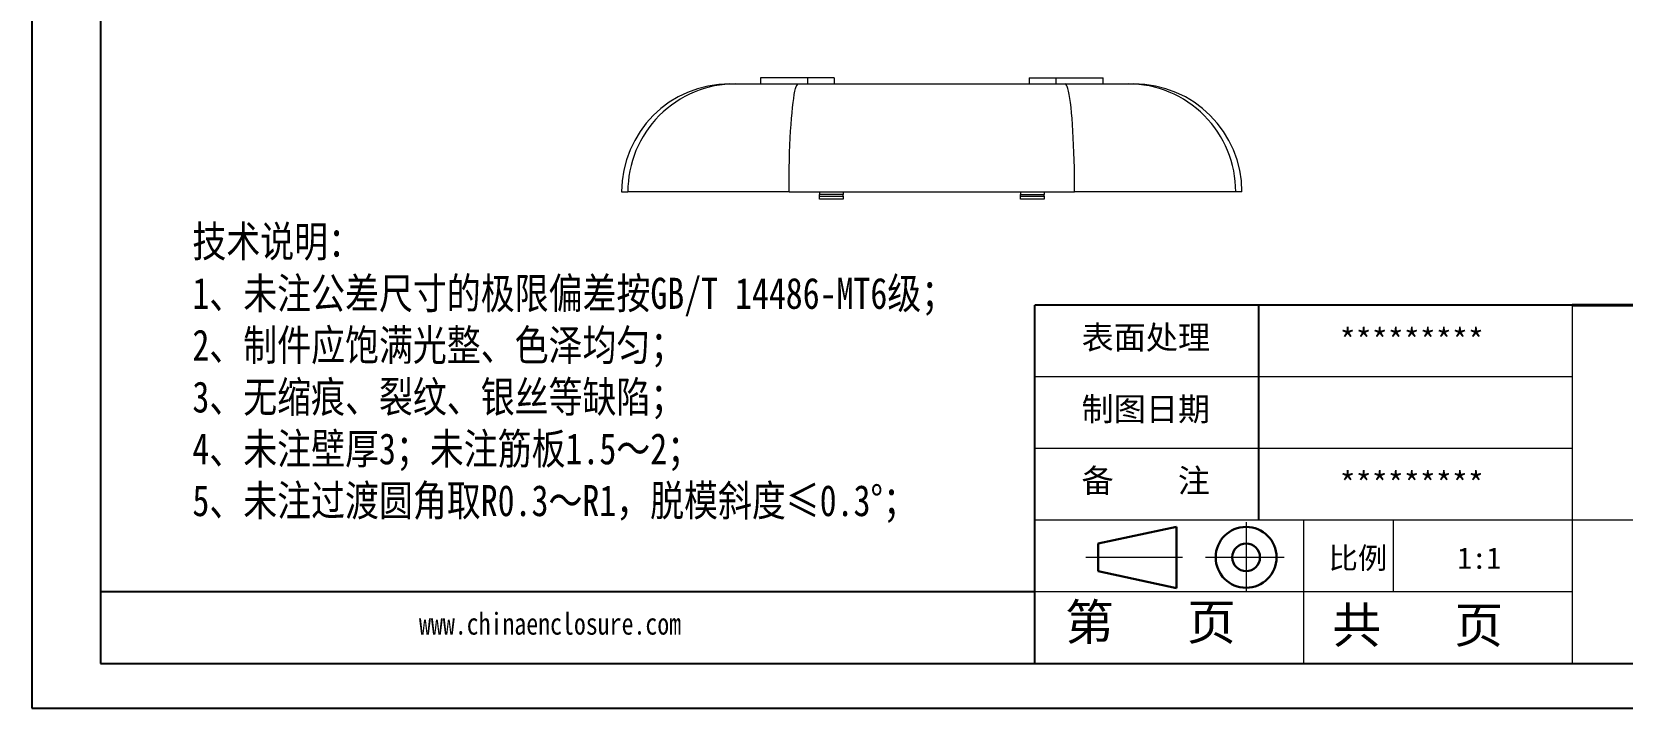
# Model space of a CAD drawing. Header units: inches. Extents: x 510 to 1495, y 1000 to 1318.
# Drawn here: x 510 to 779.2, y 1000.1 to 1114.6 of the extents above; entities that cross this region are included whole.
import ezdxf

# ---------------------------------------------------------------- set-up
doc = ezdxf.new("R2010")
doc.units = ezdxf.units.IN
doc.linetypes.add('CENTER2', pattern=[28.575, 19.05, -3.175, 3.175, -3.175])
doc.layers.add('文字', color=81, linetype='Continuous')
for name, color, linetype, lineweight in [('粗实线', 7, 'Continuous', 30), ('细实线', 3, 'Continuous', 9), ('细点划线', 2, 'CENTER2', 9)]:
    doc.layers.add(name, color=color, linetype=linetype, lineweight=lineweight)
doc.styles.get("Standard").update_dxf_attribs({"font": 'txt', "bigfont": 'gbcbig.shx'})
doc.styles.add('宋体', font='', dxfattribs={"width": 0.8, "height": 3.5})
doc.styles.get('宋体').set_extended_font_data('SimSun')

msp = doc.modelspace()

# ---------------------------------------------------------------- linework, layer by layer
for p, q in [((510.01, 1318.392), (510.01, 1000.052)), ((521.66, 1310.812), (521.66, 1007.631)), ((510.01, 1147.431), (510.01, 1000.052)), ((770.745, 1068.267), (679.791, 1068.267)), ((679.791, 1007.631), (679.791, 1068.267)), ((717.688, 1031.886), (717.688, 1068.267)), ((679.791, 1019.758), (521.66, 1019.758)), ((521.66, 1007.631), (952.653, 1007.631)), ((510.01, 1000.052), (960.233, 1000.052)), ((510.01, 1000.052), (718.446, 1000.052))]:
    msp.add_line(p, q)
at = {"color": 7, "linetype": 'Continuous', "lineweight": 15}
for p, q in [((633.346, 1106.763), (633.346, 1105.763)), ((641.346, 1106.763), (633.346, 1106.763)), ((641.346, 1105.763), (641.346, 1106.763)), ((645.846, 1106.763), (641.346, 1106.763)), ((645.846, 1106.763), (645.846, 1105.763)), ((678.846, 1106.763), (678.846, 1105.763)), ((678.846, 1106.763), (683.346, 1106.763)), ((683.346, 1106.763), (683.346, 1105.763)), ((683.346, 1106.763), (691.346, 1106.763)), ((691.346, 1105.763), (691.346, 1106.763)), ((628.146, 1105.763), (629.129, 1105.763)), ((629.129, 1105.763), (639.768, 1105.763)), ((639.768, 1105.763), (684.924, 1105.763)), ((684.924, 1105.763), (695.563, 1105.763)), ((695.563, 1105.763), (696.546, 1105.763)), ((609.846, 1087.463), (610.898, 1087.463)), ((638.178, 1087.463), (610.898, 1087.463)), ((638.178, 1087.463), (686.514, 1087.463)), ((643.346, 1087.463), (643.346, 1087.013)), ((647.346, 1087.013), (643.346, 1087.013)), ((643.346, 1086.763), (643.346, 1087.013)), ((643.346, 1086.763), (647.346, 1086.763)), ((643.346, 1086.263), (643.346, 1086.763)), ((647.346, 1086.263), (643.346, 1086.263)), ((647.346, 1087.463), (647.346, 1087.013)), ((647.346, 1086.763), (647.346, 1087.013)), ((647.346, 1086.763), (647.346, 1086.263)), ((677.346, 1087.463), (677.346, 1087.013)), ((677.346, 1087.013), (681.346, 1087.013)), ((677.346, 1086.763), (677.346, 1087.013)), ((677.346, 1086.763), (681.346, 1086.763)), ((677.346, 1086.263), (677.346, 1086.763)), ((681.346, 1086.263), (677.346, 1086.263)), ((681.346, 1087.463), (681.346, 1087.013)), ((681.346, 1086.763), (681.346, 1087.013)), ((681.346, 1086.763), (681.346, 1086.263)), ((713.794, 1087.463), (686.514, 1087.463)), ((714.846, 1087.463), (713.794, 1087.463))]:
    msp.add_line(p, q, dxfattribs=at)
at = {"color": 7, "linetype": 'Continuous', "lineweight": 15, "flags": 128}
for points in [[(638.178, 1087.463), (638.182, 1088.83), (638.195, 1090.19), (638.217, 1091.535), (638.248, 1092.857), (638.288, 1094.149), (638.335, 1095.403), (638.391, 1096.613), (638.454, 1097.772), (638.525, 1098.873), (638.602, 1099.91), (638.686, 1100.878), (638.776, 1101.77), (638.872, 1102.583), (638.973, 1103.311), (639.078, 1103.951), (639.187, 1104.498), (639.299, 1104.95), (639.414, 1105.304), (639.531, 1105.558), (639.649, 1105.712), (639.768, 1105.763)], [(686.514, 1087.463), (686.51, 1088.83), (686.496, 1090.19), (686.474, 1091.535), (686.444, 1092.857), (686.404, 1094.149), (686.357, 1095.403), (686.301, 1096.613), (686.238, 1097.772), (686.167, 1098.873), (686.09, 1099.91), (686.006, 1100.878), (685.916, 1101.77), (685.82, 1102.583), (685.719, 1103.311), (685.614, 1103.951), (685.505, 1104.498), (685.393, 1104.95), (685.278, 1105.304), (685.161, 1105.558), (685.043, 1105.712), (684.924, 1105.763)]]:
    msp.add_lwpolyline(points, dxfattribs=at)
at = {"color": 7, "linetype": 'Continuous', "lineweight": 15}
for centre, radius, start, end in [((628.146, 1087.463), 18.3, 90, 180), ((629.163, 1087.498), 18.265, 90.10686, 180.11028), ((695.529, 1087.498), 18.265, 359.88972, 89.89314), ((696.546, 1087.463), 18.3, 0, 90)]:
    msp.add_arc(centre, radius, start, end, dxfattribs=at)
at = {"layer": '粗实线', "color": 7, "lineweight": 40}
msp.add_line((952.653, 1068.267), (770.745, 1068.267), dxfattribs=at)
at = {"layer": '粗实线', "color": 7}
for p, q in [((703.759, 1030.751), (690.508, 1027.943)), ((703.759, 1030.751), (703.759, 1020.366)), ((690.508, 1027.943), (690.508, 1023.256)), ((690.508, 1023.256), (703.759, 1020.366))]:
    msp.add_line(p, q, dxfattribs=at)
for radius in [5.152, 2.343]:
    msp.add_circle((715.552, 1025.599), radius, dxfattribs=at)
at = {"layer": '细实线', "color": 7}
for p, q in [((770.745, 1068.267), (770.745, 1007.631)), ((770.745, 1056.14), (679.791, 1056.14)), ((770.745, 1044.013), (679.791, 1044.013)), ((952.653, 1031.886), (679.791, 1031.886)), ((725.268, 1031.886), (725.268, 1007.631)), ((740.427, 1031.886), (740.427, 1019.758)), ((770.745, 1019.758), (679.791, 1019.758))]:
    msp.add_line(p, q, dxfattribs=at)
at = {"layer": '细点划线', "color": 7}
for p, q in [((715.552, 1031.53), (715.552, 1019.758)), ((688.395, 1025.599), (704.774, 1025.599)), ((708.662, 1025.599), (721.977, 1025.599))]:
    msp.add_line(p, q, dxfattribs=at)

# ---------------------------------------------------------------- texts
at = {"char_height": 3.98825, "width": 2266.72005, "attachment_point": 1}
for s, insert in [('{\\fSimHei|b0|i0|c134|p49;表面处理}', (687.7, 1064.826)), ('{\\fSimHei|b0|i0|c134|p49;*********}', (731.382, 1064.313)), ('{\\fSimHei|b0|i0|c134|p49;制图日期}', (687.7, 1052.699)), ('{\\fSimHei|b0|i0|c134|p49;备    注}', (687.7, 1040.571)), ('{\\fSimHei|b0|i0|c134|p49;*********}', (731.382, 1040.058))]:
    msp.add_mtext(s, dxfattribs=dict(at, insert=insert))
at = {"layer": '文字', "color": 0, "attachment_point": 1, "style": '宋体'}
for s, insert, char_height, width in [('{\\H1.111x;技术说明：\\P1、未注公差尺寸的极限偏差按GB/T 14486-MT6级；\\P2、制件应饱满光整、色泽均匀；\\P3、无缩痕、裂纹、银丝等缺陷；\\P4、未注壁厚3；未注筋板1.5～2；\\P5、未注过渡圆角取R0.3～R1，脱模斜度≤0.3%%D；}', (537.192, 1081.707), 4.7372, 172.54471), ('www.chinaenclosure.com', (575.552, 1016.21), 3.70554, 65.10283)]:
    msp.add_mtext(s, dxfattribs=dict(at, insert=insert, char_height=char_height, width=width))
at = {"layer": '细实线', "color": 7, "attachment_point": 1}
for s, insert, char_height, width in [('{\\fSimSun|b0|i0|c134|p54;比例}', (729.512, 1027.293), 3.63817, 15.97043), ('{\\fSimSun|b0|i0|c134|p54;1:1}', (751.304, 1027.293), 3.63817, 15.97043), ('{\\fSimSun|b0|i0|c134|p54;第   页}', (684.893, 1017.674), 6.06362, 45.47711), ('{\\fSimSun|b0|i0|c134|p54; 共   页}', (726.01, 1017.159), 6.06362, 45.47711)]:
    msp.add_mtext(s, dxfattribs=dict(at, insert=insert, char_height=char_height, width=width))

doc.saveas('drawing.dxf')
